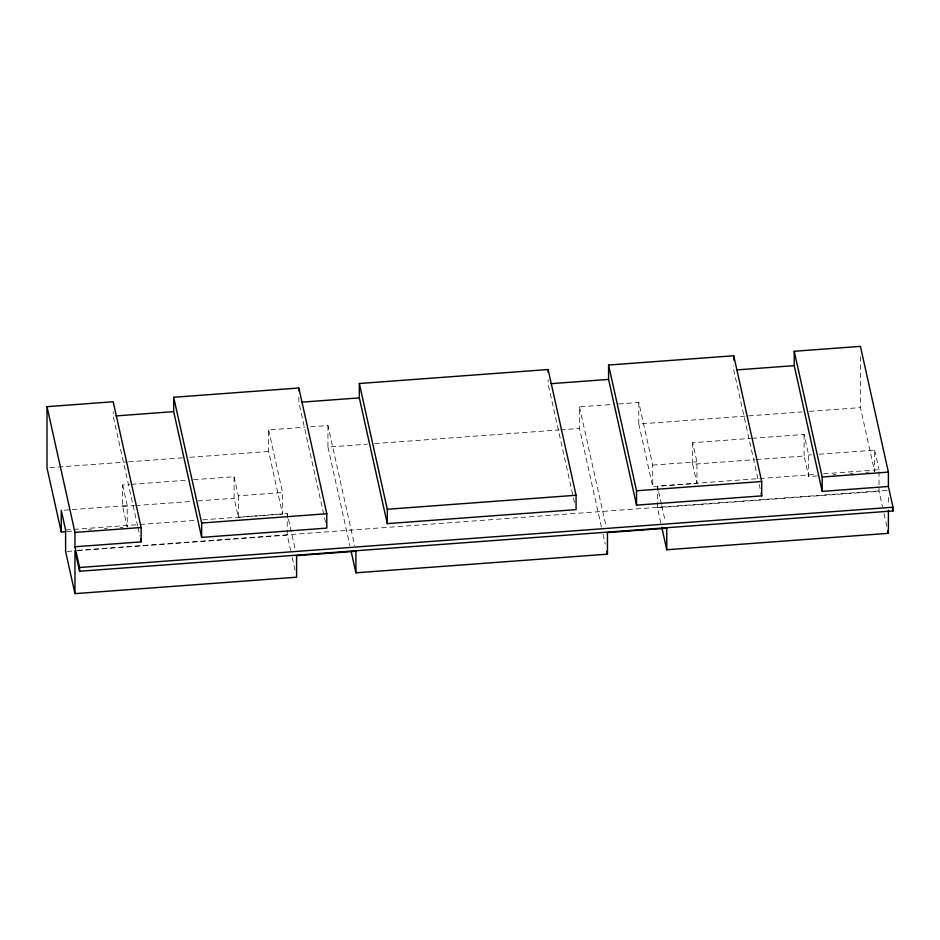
<?xml version="1.0" encoding="UTF-8"?>
<svg xmlns="http://www.w3.org/2000/svg" width="940" height="940" viewBox="0 0 940 940"><rect width="100%" height="100%" fill="white"/><g stroke="black" fill="none" stroke-linecap="round" stroke-linejoin="round"><path stroke-width="0.7" stroke-dasharray="4.7 3.53" d="M193.581 479.706L234.095 476.709L234.095 498.259L238.349 517.364L282.564 514.086L268.629 451.459L268.629 429.909L304.795 427.23M310.588 426.795L327.943 425.514L354.639 545.541M601.412 527.011L579.486 428.417L579.486 406.867L612.763 404.4M618.543 403.965L638.8 402.473L652.724 465.1L652.724 486.65L696.94 483.372L696.94 461.822L692.686 442.716L750.567 438.416M49.914 467.673L127.194 461.94M128.651 461.834L182.607 457.839M189.892 457.298L268.629 451.459M327.943 425.514L327.943 447.064L367.423 444.138M374.743 443.598L559.018 429.933M560.475 429.827L579.486 428.417M638.8 402.473L638.8 424.022L802.102 411.92M809.399 411.379L860.429 407.596L874.682 471.669L874.682 450.119L818.728 454.267M122.67 484.97L127.241 505.52L127.241 527.07L122.67 506.519L122.67 484.97L129.908 484.429M131.353 484.323L186.343 480.246M752.024 438.31L804.111 434.456L808.682 455.007L808.682 476.556L817.295 475.922M234.095 476.709L238.349 495.815L282.564 492.537L282.564 514.086M652.724 465.1L696.94 461.822M64.12 510.197L127.241 505.52M808.682 455.007L811.549 454.796M122.67 506.519L134.244 505.661M135.701 505.555L192.136 501.373M197.917 500.938L234.095 498.259M692.686 442.716L692.686 464.266L754.914 459.648M756.359 459.543L804.111 456.006L808.682 476.556M65.612 530.007L138.509 524.602M139.966 524.485L196.836 520.278M202.664 519.844L287.24 513.569L295.348 550.041M660.832 523.11L657.401 507.682L657.401 486.133L816.331 474.348M823.628 473.807L879.029 469.706L879.029 491.256L882.46 506.684M66.987 531.535L72.733 531.112M88.513 529.948L91.38 529.737M104.293 528.774L107.16 528.562M120.073 527.598L122.94 527.387M833.075 474.747L835.942 474.536M850.289 473.478L853.156 473.267M866.069 472.303L868.936 472.091M77.891 550.311L886.925 490.339M67.069 551.451L75.811 550.805M77.268 550.687L287.24 535.13L290.671 550.558M657.401 507.682L879.029 491.256M874.682 450.119L879.029 469.706M884.023 513.698L887.149 527.728M757.899 478.719L733.741 370.125L733.741 365.813M759.168 484.441L760.119 488.73M692.686 464.266L696.94 483.372M657.401 486.133L658.341 490.339M658.646 491.749L661.455 504.369M661.772 505.767L665.203 521.195M638.8 424.022L652.724 486.65M579.486 406.867L606.183 526.894M602.998 534.155L605.231 544.154M574.469 502.489L548.102 383.884L548.102 379.584M327.943 447.064L349.868 545.658M325.534 522.393L298.85 402.367L298.85 396.621M268.629 429.909L282.564 492.537M292.234 557.573L295.043 570.192M137.675 526.153L113.2 416.126L113.2 411.814M137.992 527.587L139.895 536.153M888.394 497.413L888.394 504.592M860.429 356.577L860.429 407.596M804.111 434.456L804.111 456.006M287.24 513.569L287.24 535.13M238.349 495.815L238.349 517.364"/><path stroke-width="1.41" d="M47 406.668L113.2 401.756L141.165 527.505L141.165 541.875L74.965 546.774L74.965 532.404L47 406.668L47 467.885L61.253 531.97L65.553 531.64M173.689 397.279L298.85 387.997L326.803 513.745L326.803 528.104L201.654 537.386L173.689 411.638L173.689 397.279L201.654 523.016L201.654 537.386M359.327 383.508L548.102 369.526L576.067 495.263L576.067 509.633L387.292 523.627L359.327 397.879L359.327 383.508L387.292 509.257L387.292 523.627M608.58 365.037L733.741 355.755L761.706 481.503L761.706 495.873L636.545 505.144L608.58 379.407L608.58 365.037L636.545 490.774L636.545 505.144M888.394 486.485L822.195 491.385L794.23 365.648L794.23 351.278L860.429 346.366L888.394 472.115L888.394 486.485L893 507.201L893 510.949L79.571 571.25L74.965 550.523L74.965 593.634L296.594 577.207L296.594 555.646L355.907 551.251L355.907 572.812L607.452 554.165L607.452 532.604L666.754 528.21L666.754 549.759L888.394 533.332L888.394 510.349M116.078 415.915L173.689 411.638M301.728 402.156L359.327 397.879M550.981 383.673L608.58 379.407M736.619 369.913L794.23 365.648M74.965 532.404L141.165 527.505M201.654 523.016L326.803 513.745M387.292 509.257L576.067 495.263M636.545 490.774L761.706 481.503M794.23 351.278L822.195 477.015L888.394 472.115M74.965 546.774L79.571 567.502L893 507.201M892.389 508.188L893 510.949M887.771 530.524L888.394 533.332M761.071 493.018L761.706 495.873M661.772 527.328L666.754 549.759M606.817 551.298L607.452 554.165M351.137 551.369L355.907 572.812M140.53 539.008L141.165 541.875M74.965 593.634L65.612 551.557L65.612 530.007L61.253 510.408L61.253 531.97M822.195 477.015L822.195 491.385M733.741 355.755L733.741 360.067M548.102 369.526L548.102 372.393M298.85 387.997L298.85 390.876M79.571 567.502L79.571 571.25"/></g></svg>
